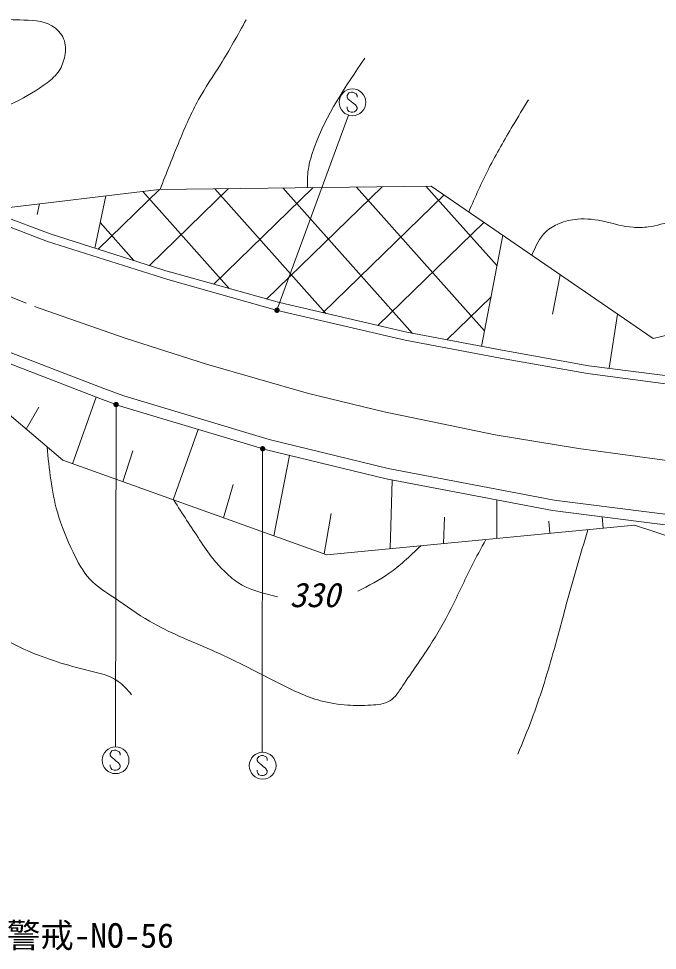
# Model space of a CAD drawing. Units: millimetres, scale not verified. Extents: x 40000 to 680000, y 20000 to 380000.
# Drawn here: x 412350 to 460121, y 245249 to 314926 of the extents above; entities that cross this region are included whole.
import ezdxf
from ezdxf.enums import TextEntityAlignment as Align

# ---------------------------------------------------------------- set-up
doc = ezdxf.new("R2010")
doc.units = ezdxf.units.MM
doc.header["$LTSCALE"] = 1000
doc.linetypes.add('CHAIN', pattern=[18.5, 12, -1.5, 3.5, -1.5])
for name, color, linetype, lineweight in [('M-BGD', 7, 'Continuous', 13), ('M-BMK', 2, 'CHAIN', 13), ('M-STR-STRC', 7, 'Continuous', 13)]:
    doc.layers.add(name, color=color, linetype=linetype, lineweight=lineweight)
doc.styles.add('ＭＳ ゴシック', font='')
doc.styles.get('ＭＳ ゴシック').set_extended_font_data('MS Gothic')

# ---------------------------------------------------------------- blocks, each defined once
blk = doc.blocks.new('filled_dot')
at = {"color": 0, "linetype": 'Continuous', "lineweight": -2, "const_width": 1.25}
blk.add_lwpolyline([(-0.625, 0, 1), (0.625, 0, 1)], format="xyb", close=True, dxfattribs=at)

msp = doc.modelspace()

# ---------------------------------------------------------------- linework, layer by layer
at = {"layer": 'M-BGD'}
for p, q in [((443215, 302402), (422869, 302145)), ((443215, 302402), (459803, 291014)), ((422869, 302145), (410451, 300662)), ((422897, 302146), (418306, 297685)), ((421632, 301998), (428087, 294745)), ((428051, 302211), (422141, 296469)), ((434389, 302291), (426950, 295064)), ((427028, 302198), (435319, 292882)), ((439543, 302355), (430898, 293957)), ((432110, 302262), (441802, 291373)), ((444175, 301743), (435105, 292932)), ((437622, 302331), (447188, 291585)), ((442816, 302397), (448129, 296428)), ((413730, 300275), (413910, 301075)), ((418049, 297767), (418875, 301668)), ((459803, 291014), (500786, 300797)), ((410771, 299683), (414517, 298258)), ((411000, 300238), (414715, 298825)), ((418452, 299669), (420970, 296840)), ((447156, 299697), (439209, 291977)), ((414517, 298258), (423508, 295406)), ((414715, 298825), (423690, 295977)), ((446961, 290415), (448575, 298722)), ((423670, 295983), (431860, 293688)), ((452269, 292825), (452863, 295778)), ((423508, 295406), (431711, 293106)), ((447683, 294132), (444363, 290907)), ((431860, 293688), (441380, 291471)), ((403475, 293136), (418710, 287257)), ((431711, 293106), (441256, 290884)), ((456520, 288775), (457151, 292834)), ((415644, 281904), (403807, 292000)), ((404975, 291699), (418429, 286508)), ((441380, 291471), (448503, 290123)), ((441256, 290884), (448395, 289533)), ((448503, 290123), (454994, 288974)), ((448395, 289533), (454903, 288380)), ((454994, 288974), (465060, 287662)), ((454903, 288380), (465001, 287065)), ((418710, 287257), (420225, 286706)), ((418152, 286609), (416371, 281643)), ((418429, 286508), (419973, 285946)), ((420225, 286706), (431097, 283446)), ((413863, 285861), (412915, 284232)), ((419973, 285946), (430888, 282673)), ((425788, 284202), (423901, 278942)), ((431097, 283446), (439998, 281294)), ((420883, 282605), (420136, 280293)), ((430888, 282673), (439829, 280512)), ((432619, 282255), (431431, 276241)), ((435405, 274816), (415644, 281904)), ((439998, 281294), (452396, 278928)), ((439829, 280512), (452270, 278138)), ((440295, 280423), (440146, 275275)), ((428401, 280076), (427666, 277592)), ((448126, 278929), (448109, 276045)), ((452396, 278928), (467026, 277075)), ((452270, 278138), (466948, 276278)), ((435720, 277913), (435197, 274891)), ((444201, 277637), (444127, 275660)), ((452002, 277340), (452090, 276431)), ((455989, 277667), (456072, 276816)), ((458405, 277042), (435405, 274816)), ((458405, 277042), (478171, 270503))]:
    msp.add_line(p, q, dxfattribs=at)
for points, knots in [([(396223, 310170), (397104, 310650), (397984, 311131), (398901, 311516), (400576, 312220), (402371, 312602), (404110, 313216), (405596, 313741), (407041, 314436), (408550, 314704), (409802, 314926), (411098, 314855), (412434, 314827), (413268, 314809), (414119, 314808), (414823, 314397), (415208, 314172), (415550, 313824), (415718, 313414), (415880, 313018), (415879, 312566), (415801, 312134), (415730, 311733), (415592, 311351), (415373, 311025), (415140, 310676), (414814, 310391), (414476, 310130), (413730, 309552), (412922, 309089), (412084, 308682), (411260, 308281), (410406, 307935), (409650, 307405), (409243, 307119), (408865, 306781), (408581, 306382), (408257, 305925), (408057, 305389), (407857, 304853)], [0, 0, 0, 0, 1, 1, 1, 2, 2, 2, 3, 3, 3, 4, 4, 4, 5, 5, 5, 6, 6, 6, 7, 7, 7, 8, 8, 8, 9, 9, 9, 10, 10, 10, 11, 11, 11, 12, 12, 12, 13, 13, 13, 13]), ([(422924, 302146), (423403, 303376), (423882, 304605), (424389, 305827), (424818, 306864), (425266, 307895), (425812, 308872), (426313, 309771), (426897, 310624), (427443, 311499), (428123, 312589), (428745, 313712), (429367, 314836)], [0, 0, 0, 0, 1, 1, 1, 2, 2, 2, 3, 3, 3, 4, 4, 4, 4]), ([(433940, 302285), (433946, 302728), (433952, 303171), (434011, 303607), (434090, 304194), (434265, 304770), (434471, 305330), (435351, 307729), (436797, 309851), (438243, 311972)], [0, 0, 0, 0, 1, 1, 1, 2, 2, 2, 3, 3, 3, 3]), ([(446012, 300482), (446494, 301574), (446976, 302667), (447518, 303730), (448072, 304819), (448689, 305877), (449316, 306928), (449701, 307574), (450090, 308217), (450479, 308861)], [0, 0, 0, 0, 1, 1, 1, 2, 2, 2, 3, 3, 3, 3]), ([(450735, 297239), (451013, 297885), (451290, 298532), (451780, 298986), (452059, 299246), (452408, 299443), (452772, 299595), (453213, 299779), (453676, 299895), (454144, 299936), (454828, 299996), (455523, 299894), (456203, 299743), (456905, 299586), (457591, 299375), (458299, 299320), (458677, 299291), (459063, 299307), (459442, 299357), (460083, 299442), (460707, 299624), (461311, 299850), (462101, 300146), (462858, 300518), (463637, 300838), (464415, 301158), (465214, 301427), (466040, 301597), (466868, 301768), (467722, 301840), (468556, 301823), (469299, 301807), (470027, 301721), (470767, 301400), (471266, 301184), (471770, 300862), (471947, 300446), (472212, 299822), (471740, 298988), (471410, 298236), (471122, 297578), (470943, 296983), (470722, 296369), (470578, 295971), (470418, 295564), (470301, 295149), (470144, 294592), (470067, 294019), (469989, 293446)], [0, 0, 0, 0, 1, 1, 1, 2, 2, 2, 3, 3, 3, 4, 4, 4, 5, 5, 5, 6, 6, 6, 7, 7, 7, 8, 8, 8, 9, 9, 9, 10, 10, 10, 11, 11, 11, 12, 12, 12, 13, 13, 13, 14, 14, 14, 15, 15, 15, 16, 16, 16, 16]), ([(409170, 287426), (409078, 287117), (408987, 286807), (408914, 286494), (408575, 285027), (408654, 283488), (408670, 281967), (408690, 280000), (408602, 278062), (408614, 276104), (408620, 275195), (408647, 274280), (408801, 273387), (408976, 272379), (409313, 271397), (409798, 270478), (410137, 269838), (410549, 269228), (411083, 268761), (411631, 268282), (412309, 267954), (412988, 267662), (414473, 267024), (415966, 266563), (417562, 266178), (418352, 265988), (419168, 265816), (419801, 265365), (420177, 265097), (420489, 264730), (420800, 264363)], [0, 0, 0, 0, 1, 1, 1, 2, 2, 2, 3, 3, 3, 4, 4, 4, 5, 5, 5, 6, 6, 6, 7, 7, 7, 8, 8, 8, 9, 9, 9, 10, 10, 10, 10]), ([(414477, 282899), (414637, 281246), (414796, 279594), (415247, 278024), (415543, 276996), (415963, 276004), (416434, 275017), (416778, 274298), (417149, 273581), (417677, 273012), (418196, 272453), (418867, 272036), (419516, 271602), (420398, 271012), (421241, 270392), (422140, 269865), (423592, 269016), (425191, 268409), (426740, 267720), (428414, 266976), (430029, 266136), (431665, 265304), (432725, 264765), (433794, 264229), (434939, 263919), (435593, 263742), (436272, 263638), (436942, 263591), (437523, 263551), (438098, 263553), (438702, 263589), (439198, 263618), (439714, 263671), (440110, 263912), (440521, 264161), (440803, 264613), (441087, 265048), (441766, 266088), (442452, 267027), (443094, 268023), (443669, 268915), (444208, 269852), (444695, 270810), (445233, 271867), (445708, 272949), (446243, 274003), (446579, 274665), (446938, 275316), (447298, 275967)], [0, 0, 0, 0, 1, 1, 1, 2, 2, 2, 3, 3, 3, 4, 4, 4, 5, 5, 5, 6, 6, 6, 7, 7, 7, 8, 8, 8, 9, 9, 9, 10, 10, 10, 11, 11, 11, 12, 12, 12, 13, 13, 13, 14, 14, 14, 15, 15, 15, 16, 16, 16, 16]), ([(423957, 278906), (424596, 277917), (425235, 276927), (425887, 275944), (426206, 275464), (426528, 274985), (426888, 274539), (427138, 274229), (427406, 273935), (427689, 273652), (428015, 273326), (428361, 273014), (428741, 272765), (429612, 272192), (430662, 271944), (431712, 271697)], [0, 0, 0, 0, 1, 1, 1, 2, 2, 2, 3, 3, 3, 4, 4, 4, 5, 5, 5, 5]), ([(454918, 276704), (454372, 274841), (453825, 272977), (453312, 271105), (452978, 269886), (452657, 268665), (452313, 267449), (451844, 265790), (451331, 264142), (450726, 262529), (450397, 261649), (450041, 260780), (449684, 259911)], [0, 0, 0, 0, 1, 1, 1, 2, 2, 2, 3, 3, 3, 4, 4, 4, 4]), ([(437712, 272100), (438522, 272515), (439332, 272929), (440071, 273451), (440462, 273728), (440832, 274034), (441192, 274352), (441611, 274723), (442015, 275109), (442419, 275495)], [0, 0, 0, 0, 1, 1, 1, 2, 2, 2, 3, 3, 3, 3])]:
    msp.add_open_spline(points, degree=3, knots=knots, dxfattribs=at)
at = {"layer": 'M-BMK'}
for p, q in [((401775, 298081), (413539, 293403)), ((413539, 293403), (420310, 291025)), ((420310, 291025), (426412, 289085)), ((426412, 289085), (434033, 286885)), ((434033, 286885), (439697, 285512)), ((439697, 285512), (447988, 283801)), ((447988, 283801), (454220, 282789)), ((454220, 282789), (461585, 281774))]:
    msp.add_line(p, q, dxfattribs=at)
at = {"layer": 'M-STR-STRC'}
for p, q in [((437228, 309431), (437035, 309366)), ((437349, 309429), (437228, 309431)), ((437599, 309310), (437349, 309429)), ((437035, 309366), (436911, 309182)), ((436911, 309182), (436914, 309050)), ((436914, 309050), (436977, 308921)), ((436977, 308921), (437232, 308739)), ((437232, 308739), (437361, 308607)), ((437662, 309178), (437599, 309310)), ((437662, 309049), (437662, 309178)), ((436913, 308202), (436910, 308323)), ((436952, 308099), (436913, 308202)), ((437036, 307989), (436952, 308099)), ((437223, 307928), (437036, 307989)), ((437361, 308607), (437540, 308491)), ((437600, 308048), (437458, 307956)), ((437540, 308491), (437666, 308291)), ((437661, 308180), (437600, 308048)), ((437666, 308291), (437661, 308180)), ((431672, 293117), (437009, 307718)), ((437357, 307928), (437223, 307928)), ((437458, 307956), (437357, 307928)), ((419639, 286068), (419605, 260463)), ((430598, 282760), (430568, 260060)), ((419318, 260160), (419194, 259976)), ((419194, 259976), (419196, 259844)), ((419510, 260226), (419318, 260160)), ((419631, 260223), (419510, 260226)), ((419881, 260104), (419631, 260223)), ((419945, 259972), (419881, 260104)), ((419944, 259843), (419945, 259972)), ((419196, 259844), (419259, 259715)), ((419259, 259715), (419515, 259533)), ((419515, 259533), (419644, 259401)), ((419644, 259401), (419822, 259285)), ((419822, 259285), (419949, 259085)), ((430319, 259758), (430195, 259573)), ((430195, 259573), (430197, 259442)), ((430197, 259442), (430260, 259313)), ((430260, 259313), (430516, 259131)), ((430511, 259823), (430319, 259758)), ((430632, 259820), (430511, 259823)), ((430882, 259702), (430632, 259820)), ((430945, 259570), (430882, 259702)), ((430945, 259441), (430945, 259570)), ((419195, 258996), (419193, 259118)), ((419235, 258894), (419195, 258996)), ((419319, 258783), (419235, 258894)), ((419506, 258722), (419319, 258783)), ((419640, 258722), (419506, 258722)), ((419740, 258751), (419640, 258722)), ((419882, 258843), (419740, 258751)), ((419943, 258974), (419882, 258843)), ((419949, 259085), (419943, 258974)), ((430196, 258594), (430194, 258715)), ((430236, 258491), (430196, 258594)), ((430516, 259131), (430644, 258999)), ((430644, 258999), (430823, 258883)), ((430823, 258883), (430949, 258682)), ((430944, 258572), (430883, 258440)), ((430949, 258682), (430944, 258572)), ((430320, 258380), (430236, 258491)), ((430507, 258320), (430320, 258380)), ((430641, 258319), (430507, 258320)), ((430741, 258348), (430641, 258319)), ((430883, 258440), (430741, 258348))]:
    msp.add_line(p, q, dxfattribs=at)
for centre in [(437318, 308669), (419601, 259463), (430602, 259060)]:
    msp.add_circle(centre, 1000, dxfattribs=at)

# ---------------------------------------------------------------- block references
at = {"layer": 'M-STR-STRC', "xscale": 160, "yscale": 160}
for p, rotation in [((431672, 293117), 69.9), ((419639, 286068), 269.9), ((430598, 282760), 269.9)]:
    msp.add_blockref('filled_dot', p, dxfattribs=dict(at, rotation=rotation))

# ---------------------------------------------------------------- texts
at = {"layer": 'M-BGD', "style": 'ＭＳ ゴシック', "oblique": 15}
msp.add_text('330', height=1833, rotation=359.923, dxfattribs=at).set_placement((432614, 271833), align=Align.MIDDLE_LEFT)
at = {"layer": 'M-STR-STRC', "style": 'ＭＳ ゴシック'}
msp.add_text('警戒-NO-56', height=1833, rotation=359.923, dxfattribs=at).set_placement((411469, 244909), align=Align.BOTTOM_LEFT)

doc.saveas('drawing.dxf')
